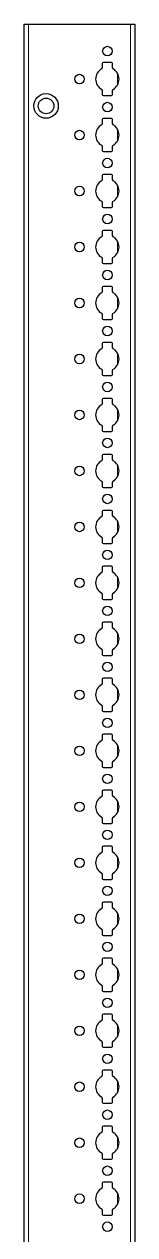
# Model space of a CAD drawing. Header units: millimetres. Extents: x -199 to 2589, y -2047 to 1507.
# Drawn here: x 2190 to 2239, y -293 to 247 of the extents above; entities that cross this region are included whole.
import ezdxf

# ---------------------------------------------------------------- set-up
doc = ezdxf.new("R2010")
doc.units = ezdxf.units.MM

msp = doc.modelspace()

# ---------------------------------------------------------------- linework, layer by layer
at = {"color": 7, "linetype": 'Continuous', "lineweight": 25}
for p, q in [((2189.65, -851.79), (2189.65, 247.21)), ((2189.65, 247.21), (2191.65, 247.21)), ((2191.65, 247.21), (2237.35, 247.21)), ((2237.35, 247.21), (2239.35, 247.21)), ((2239.35, 247.21), (2239.35, -851.79)), ((2224.7, 229.61), (2224.7, 227.73)), ((2228.8, 230.11), (2225.2, 230.11)), ((2229.3, 227.73), (2229.3, 229.61)), ((2224.7, 217.68), (2224.7, 215.81)), ((2229.3, 215.81), (2229.3, 217.68)), ((2225.2, 215.31), (2228.8, 215.31)), ((2224.7, 204.61), (2224.7, 202.73)), ((2228.8, 205.11), (2225.2, 205.11)), ((2229.3, 202.73), (2229.3, 204.61)), ((2224.7, 192.68), (2224.7, 190.81)), ((2225.2, 190.31), (2228.8, 190.31)), ((2229.3, 190.81), (2229.3, 192.68)), ((2224.7, 179.61), (2224.7, 177.73)), ((2228.8, 180.11), (2225.2, 180.11)), ((2229.3, 177.73), (2229.3, 179.61)), ((2224.7, 167.68), (2224.7, 165.81)), ((2229.3, 165.81), (2229.3, 167.68)), ((2225.2, 165.31), (2228.8, 165.31)), ((2224.7, 154.61), (2224.7, 152.73)), ((2228.8, 155.11), (2225.2, 155.11)), ((2229.3, 152.73), (2229.3, 154.61)), ((2224.7, 142.68), (2224.7, 140.81)), ((2229.3, 140.81), (2229.3, 142.68)), ((2225.2, 140.31), (2228.8, 140.31)), ((2228.8, 130.11), (2225.2, 130.11)), ((2224.7, 129.61), (2224.7, 127.73)), ((2229.3, 127.73), (2229.3, 129.61)), ((2224.7, 117.68), (2224.7, 115.81)), ((2225.2, 115.31), (2228.8, 115.31)), ((2229.3, 115.81), (2229.3, 117.68)), ((2224.7, 104.61), (2224.7, 102.73)), ((2228.8, 105.11), (2225.2, 105.11)), ((2229.3, 102.73), (2229.3, 104.61)), ((2224.7, 92.68), (2224.7, 90.81)), ((2229.3, 90.81), (2229.3, 92.68)), ((2225.2, 90.31), (2228.8, 90.31)), ((2224.7, 79.61), (2224.7, 77.73)), ((2228.8, 80.11), (2225.2, 80.11)), ((2229.3, 77.73), (2229.3, 79.61)), ((2224.7, 67.68), (2224.7, 65.81)), ((2225.2, 65.31), (2228.8, 65.31)), ((2229.3, 65.81), (2229.3, 67.68)), ((2224.7, 54.61), (2224.7, 52.73)), ((2228.8, 55.11), (2225.2, 55.11)), ((2229.3, 52.73), (2229.3, 54.61)), ((2224.7, 42.68), (2224.7, 40.81)), ((2225.2, 40.31), (2228.8, 40.31)), ((2229.3, 40.81), (2229.3, 42.68)), ((2224.7, 29.61), (2224.7, 27.73)), ((2228.8, 30.11), (2225.2, 30.11)), ((2229.3, 27.73), (2229.3, 29.61)), ((2224.7, 17.68), (2224.7, 15.81)), ((2229.3, 15.81), (2229.3, 17.68)), ((2225.2, 15.31), (2228.8, 15.31)), ((2224.7, 4.61), (2224.7, 2.73)), ((2228.8, 5.11), (2225.2, 5.11)), ((2229.3, 2.73), (2229.3, 4.61)), ((2224.7, -7.32), (2224.7, -9.19)), ((2225.2, -9.69), (2228.8, -9.69)), ((2229.3, -9.19), (2229.3, -7.32)), ((2224.7, -20.39), (2224.7, -22.27)), ((2228.8, -19.89), (2225.2, -19.89)), ((2229.3, -22.27), (2229.3, -20.39)), ((2224.7, -32.32), (2224.7, -34.19)), ((2229.3, -34.19), (2229.3, -32.32)), ((2225.2, -34.69), (2228.8, -34.69)), ((2224.7, -45.39), (2224.7, -47.27)), ((2228.8, -44.89), (2225.2, -44.89)), ((2229.3, -47.27), (2229.3, -45.39)), ((2224.7, -57.32), (2224.7, -59.19)), ((2229.3, -59.19), (2229.3, -57.32)), ((2225.2, -59.69), (2228.8, -59.69)), ((2228.8, -69.89), (2225.2, -69.89)), ((2224.7, -70.39), (2224.7, -72.27)), ((2229.3, -72.27), (2229.3, -70.39)), ((2224.7, -82.32), (2224.7, -84.19)), ((2225.2, -84.69), (2228.8, -84.69)), ((2229.3, -84.19), (2229.3, -82.32)), ((2224.7, -95.39), (2224.7, -97.27)), ((2228.8, -94.89), (2225.2, -94.89)), ((2229.3, -97.27), (2229.3, -95.39)), ((2224.7, -107.32), (2224.7, -109.19)), ((2229.3, -109.19), (2229.3, -107.32)), ((2225.2, -109.69), (2228.8, -109.69)), ((2224.7, -120.39), (2224.7, -122.27)), ((2228.8, -119.89), (2225.2, -119.89)), ((2229.3, -122.27), (2229.3, -120.39)), ((2224.7, -132.32), (2224.7, -134.19)), ((2225.2, -134.69), (2228.8, -134.69)), ((2229.3, -134.19), (2229.3, -132.32)), ((2224.7, -145.39), (2224.7, -147.27)), ((2228.8, -144.89), (2225.2, -144.89)), ((2229.3, -147.27), (2229.3, -145.39)), ((2224.7, -157.32), (2224.7, -159.19)), ((2225.2, -159.69), (2228.8, -159.69)), ((2229.3, -159.19), (2229.3, -157.32)), ((2224.7, -170.39), (2224.7, -172.27)), ((2228.8, -169.89), (2225.2, -169.89)), ((2229.3, -172.27), (2229.3, -170.39)), ((2224.7, -182.32), (2224.7, -184.19)), ((2229.3, -184.19), (2229.3, -182.32)), ((2225.2, -184.69), (2228.8, -184.69)), ((2224.7, -195.39), (2224.7, -197.27)), ((2228.8, -194.89), (2225.2, -194.89)), ((2229.3, -197.27), (2229.3, -195.39)), ((2224.7, -207.32), (2224.7, -209.19)), ((2225.2, -209.69), (2228.8, -209.69)), ((2229.3, -209.19), (2229.3, -207.32)), ((2224.7, -220.39), (2224.7, -222.27)), ((2228.8, -219.89), (2225.2, -219.89)), ((2229.3, -222.27), (2229.3, -220.39)), ((2224.7, -232.32), (2224.7, -234.19)), ((2229.3, -234.19), (2229.3, -232.32)), ((2225.2, -234.69), (2228.8, -234.69)), ((2224.7, -245.39), (2224.7, -247.27)), ((2228.8, -244.89), (2225.2, -244.89)), ((2229.3, -247.27), (2229.3, -245.39)), ((2224.7, -257.32), (2224.7, -259.19)), ((2229.3, -259.19), (2229.3, -257.32)), ((2225.2, -259.69), (2228.8, -259.69)), ((2228.8, -269.89), (2225.2, -269.89)), ((2224.7, -270.39), (2224.7, -272.27)), ((2229.3, -272.27), (2229.3, -270.39)), ((2224.7, -282.32), (2224.7, -284.19)), ((2225.2, -284.69), (2228.8, -284.69)), ((2229.3, -284.19), (2229.3, -282.32))]:
    msp.add_line(p, q, dxfattribs=at)
at = {"color": 8, "linetype": 'Continuous', "lineweight": 18}
for p, q in [((2191.65, 247.21), (2191.65, -851.79)), ((2237.35, -851.79), (2237.35, 247.21)), ((2231.5, 220), (2231.5, 225.41)), ((2231.5, 195), (2231.5, 200.41)), ((2231.5, 170), (2231.5, 175.41)), ((2231.5, 145), (2231.5, 150.41)), ((2231.5, 120), (2231.5, 125.41)), ((2231.5, 95), (2231.5, 100.41)), ((2231.5, 70), (2231.5, 75.41)), ((2231.5, 45), (2231.5, 50.41)), ((2231.5, 20), (2231.5, 25.41)), ((2231.5, -5), (2231.5, 0.41)), ((2231.5, -30), (2231.5, -24.59)), ((2231.5, -55), (2231.5, -49.59)), ((2231.5, -80), (2231.5, -74.59)), ((2231.5, -105), (2231.5, -99.59)), ((2231.5, -130), (2231.5, -124.59)), ((2231.5, -155), (2231.5, -149.59)), ((2231.5, -180), (2231.5, -174.59)), ((2231.5, -205), (2231.5, -199.59)), ((2231.5, -230), (2231.5, -224.59)), ((2231.5, -255), (2231.5, -249.59)), ((2231.5, -280), (2231.5, -274.59))]:
    msp.add_line(p, q, dxfattribs=at)
at = {"color": 7, "linetype": 'Continuous', "lineweight": 25}
for centre, radius in [((2227, 235.21), 2.12), ((2214.5, 222.71), 2.12), ((2199.5, 210.71), 5.5), ((2199.5, 210.71), 3.5), ((2227, 210.21), 2.12), ((2214.5, 197.71), 2.12), ((2227, 185.21), 2.12), ((2214.5, 172.71), 2.12), ((2227, 160.21), 2.12), ((2214.5, 147.71), 2.12), ((2227, 135.21), 2.12), ((2214.5, 122.71), 2.12), ((2227, 110.21), 2.12), ((2214.5, 97.71), 2.12), ((2227, 85.21), 2.12), ((2214.5, 72.71), 2.12), ((2227, 60.21), 2.12), ((2214.5, 47.71), 2.12), ((2227, 35.21), 2.12), ((2214.5, 22.71), 2.12), ((2227, 10.21), 2.12), ((2214.5, -2.29), 2.12), ((2227, -14.79), 2.12), ((2214.5, -27.29), 2.12), ((2227, -39.79), 2.12), ((2214.5, -52.29), 2.12), ((2227, -64.79), 2.12), ((2214.5, -77.29), 2.12), ((2227, -89.79), 2.12), ((2214.5, -102.29), 2.12), ((2227, -114.79), 2.12), ((2214.5, -127.29), 2.12), ((2227, -139.79), 2.12), ((2214.5, -152.29), 2.12), ((2227, -164.79), 2.12), ((2214.5, -177.29), 2.12), ((2227, -189.79), 2.12), ((2214.5, -202.29), 2.12), ((2227, -214.79), 2.12), ((2214.5, -227.29), 2.12), ((2227, -239.79), 2.12), ((2214.5, -252.29), 2.12), ((2227, -264.79), 2.12), ((2214.5, -277.29), 2.12), ((2227, -289.79), 2.12)]:
    msp.add_circle(centre, radius, dxfattribs=at)
for centre, radius, start, end in [((2227, 222.71), 5.25, 119.1407, 240.8593), ((2224.2, 227.73), 0.5, 299.1407, 0), ((2225.2, 229.61), 0.5, 90, 180), ((2228.8, 229.61), 0.5, 0, 90), ((2229.8, 227.73), 0.5, 180, 240.8593), ((2227, 222.71), 5.25, 299.1407, 60.8593), ((2224.2, 217.68), 0.5, 0, 60.8593), ((2229.8, 217.68), 0.5, 119.1407, 180), ((2225.2, 215.81), 0.5, 180, 270), ((2228.8, 215.81), 0.5, 270, 0), ((2227, 197.71), 5.25, 119.1407, 240.8593), ((2224.2, 202.73), 0.5, 299.1407, 0), ((2225.2, 204.61), 0.5, 90, 180), ((2228.8, 204.61), 0.5, 0, 90), ((2229.8, 202.73), 0.5, 180, 240.8593), ((2227, 197.71), 5.25, 299.1407, 60.8593), ((2224.2, 192.68), 0.5, 0, 60.8593), ((2225.2, 190.81), 0.5, 180, 270), ((2228.8, 190.81), 0.5, 270, 0), ((2229.8, 192.68), 0.5, 119.1407, 180), ((2225.2, 179.61), 0.5, 90, 180), ((2228.8, 179.61), 0.5, 360, 90), ((2227, 172.71), 5.25, 119.1407, 240.8593), ((2224.2, 177.73), 0.5, 299.1407, 0), ((2229.8, 177.73), 0.5, 180, 240.8593), ((2227, 172.71), 5.25, 299.1407, 60.8593), ((2224.2, 167.68), 0.5, 0, 60.8593), ((2229.8, 167.68), 0.5, 119.1407, 180), ((2225.2, 165.81), 0.5, 180, 270), ((2228.8, 165.81), 0.5, 270, 0), ((2227, 147.71), 5.25, 119.1407, 240.8593), ((2224.2, 152.73), 0.5, 299.1407, 0), ((2225.2, 154.61), 0.5, 90, 180), ((2228.8, 154.61), 0.5, 360, 90), ((2229.8, 152.73), 0.5, 180, 240.8593), ((2227, 147.71), 5.25, 299.1407, 60.8593), ((2224.2, 142.68), 0.5, 0, 60.8593), ((2225.2, 140.81), 0.5, 180, 270), ((2228.8, 140.81), 0.5, 270, 0), ((2229.8, 142.68), 0.5, 119.1407, 180), ((2225.2, 129.61), 0.5, 90, 180), ((2228.8, 129.61), 0.5, 0, 90), ((2227, 122.71), 5.25, 119.1407, 240.8593), ((2224.2, 127.73), 0.5, 299.1407, 0), ((2229.8, 127.73), 0.5, 180, 240.8593), ((2227, 122.71), 5.25, 299.1407, 60.8593), ((2224.2, 117.68), 0.5, 0, 60.8593), ((2225.2, 115.81), 0.5, 180, 270), ((2228.8, 115.81), 0.5, 270, 0), ((2229.8, 117.68), 0.5, 119.1407, 180), ((2224.2, 102.73), 0.5, 299.1407, 0), ((2225.2, 104.61), 0.5, 90, 180), ((2228.8, 104.61), 0.5, 0, 90), ((2229.8, 102.73), 0.5, 180, 240.8593), ((2227, 97.71), 5.25, 119.1407, 240.8593), ((2227, 97.71), 5.25, 299.1407, 60.8593), ((2224.2, 92.68), 0.5, 0, 60.8593), ((2229.8, 92.68), 0.5, 119.1407, 180), ((2225.2, 90.81), 0.5, 180, 270), ((2228.8, 90.81), 0.5, 270, 0), ((2227, 72.71), 5.25, 119.1407, 240.8593), ((2224.2, 77.73), 0.5, 299.1407, 0), ((2225.2, 79.61), 0.5, 90, 180), ((2228.8, 79.61), 0.5, 0, 90), ((2229.8, 77.73), 0.5, 180, 240.8593), ((2227, 72.71), 5.25, 299.1407, 60.8593), ((2224.2, 67.68), 0.5, 0, 60.8593), ((2225.2, 65.81), 0.5, 180, 270), ((2228.8, 65.81), 0.5, 270, 0), ((2229.8, 67.68), 0.5, 119.1407, 180), ((2225.2, 54.61), 0.5, 90, 180), ((2228.8, 54.61), 0.5, 0, 90), ((2227, 47.71), 5.25, 119.1407, 240.8593), ((2224.2, 52.73), 0.5, 299.1407, 0), ((2229.8, 52.73), 0.5, 180, 240.8593), ((2227, 47.71), 5.25, 299.1407, 60.8593), ((2224.2, 42.68), 0.5, 0, 60.8593), ((2225.2, 40.81), 0.5, 180, 270), ((2228.8, 40.81), 0.5, 270, 0), ((2229.8, 42.68), 0.5, 119.1407, 180), ((2227, 22.71), 5.25, 119.1407, 240.8593), ((2224.2, 27.73), 0.5, 299.1407, 0), ((2225.2, 29.61), 0.5, 90, 180), ((2228.8, 29.61), 0.5, 0, 90), ((2229.8, 27.73), 0.5, 180, 240.8593), ((2227, 22.71), 5.25, 299.1407, 60.8593), ((2224.2, 17.68), 0.5, 0, 60.8593), ((2229.8, 17.68), 0.5, 119.1407, 180), ((2225.2, 15.81), 0.5, 180, 270), ((2228.8, 15.81), 0.5, 270, 0), ((2227, -2.29), 5.25, 119.1407, 240.8593), ((2224.2, 2.73), 0.5, 299.1407, 0), ((2225.2, 4.61), 0.5, 90, 180), ((2228.8, 4.61), 0.5, 0, 90), ((2229.8, 2.73), 0.5, 180, 240.8593), ((2227, -2.29), 5.25, 299.1407, 60.8593), ((2224.2, -7.32), 0.5, 0, 60.8593), ((2225.2, -9.19), 0.5, 180, 270), ((2228.8, -9.19), 0.5, 270, 0), ((2229.8, -7.32), 0.5, 119.1407, 180), ((2225.2, -20.39), 0.5, 90, 180), ((2228.8, -20.39), 0.5, 0, 90), ((2227, -27.29), 5.25, 119.1407, 240.8593), ((2224.2, -22.27), 0.5, 299.1407, 0), ((2229.8, -22.27), 0.5, 180, 240.8593), ((2227, -27.29), 5.25, 299.1407, 60.8593), ((2224.2, -32.32), 0.5, 0, 60.8593), ((2229.8, -32.32), 0.5, 119.1407, 180), ((2225.2, -34.19), 0.5, 180, 270), ((2228.8, -34.19), 0.5, 270, 0), ((2227, -52.29), 5.25, 119.1407, 240.8593), ((2224.2, -47.27), 0.5, 299.1407, 0), ((2225.2, -45.39), 0.5, 90, 180), ((2228.8, -45.39), 0.5, 0, 90), ((2229.8, -47.27), 0.5, 180, 240.8593), ((2227, -52.29), 5.25, 299.1407, 60.8593), ((2224.2, -57.32), 0.5, 0, 60.8593), ((2225.2, -59.19), 0.5, 180, 270), ((2228.8, -59.19), 0.5, 270, 0), ((2229.8, -57.32), 0.5, 119.1407, 180), ((2225.2, -70.39), 0.5, 90, 180), ((2228.8, -70.39), 0.5, 0, 90), ((2227, -77.29), 5.25, 119.1407, 240.8593), ((2224.2, -72.27), 0.5, 299.1407, 0), ((2229.8, -72.27), 0.5, 180, 240.8593), ((2227, -77.29), 5.25, 299.1407, 60.8593), ((2224.2, -82.32), 0.5, 0, 60.8593), ((2225.2, -84.19), 0.5, 180, 270), ((2228.8, -84.19), 0.5, 270, 0), ((2229.8, -82.32), 0.5, 119.1407, 180), ((2224.2, -97.27), 0.5, 299.1407, 0), ((2225.2, -95.39), 0.5, 90, 180), ((2228.8, -95.39), 0.5, 0, 90), ((2229.8, -97.27), 0.5, 180, 240.8593), ((2227, -102.29), 5.25, 119.1407, 240.8593), ((2227, -102.29), 5.25, 299.1407, 60.8593), ((2224.2, -107.32), 0.5, 0, 60.8593), ((2229.8, -107.32), 0.5, 119.1407, 180), ((2225.2, -109.19), 0.5, 180, 270), ((2228.8, -109.19), 0.5, 270, 0), ((2227, -127.29), 5.25, 119.1407, 240.8593), ((2224.2, -122.27), 0.5, 299.1407, 0), ((2225.2, -120.39), 0.5, 90, 180), ((2228.8, -120.39), 0.5, 0, 90), ((2229.8, -122.27), 0.5, 180, 240.8593), ((2227, -127.29), 5.25, 299.1407, 60.8593), ((2224.2, -132.32), 0.5, 0, 60.8593), ((2225.2, -134.19), 0.5, 180, 270), ((2228.8, -134.19), 0.5, 270, 0), ((2229.8, -132.32), 0.5, 119.1407, 180), ((2225.2, -145.39), 0.5, 90, 180), ((2228.8, -145.39), 0.5, 0, 90), ((2227, -152.29), 5.25, 119.1407, 240.8593), ((2224.2, -147.27), 0.5, 299.1407, 0), ((2229.8, -147.27), 0.5, 180, 240.8593), ((2227, -152.29), 5.25, 299.1407, 60.8593), ((2224.2, -157.32), 0.5, 0, 60.8593), ((2225.2, -159.19), 0.5, 180, 270), ((2228.8, -159.19), 0.5, 270, 0), ((2229.8, -157.32), 0.5, 119.1407, 180), ((2227, -177.29), 5.25, 119.1407, 240.8593), ((2224.2, -172.27), 0.5, 299.1407, 0), ((2225.2, -170.39), 0.5, 90, 180), ((2228.8, -170.39), 0.5, 0, 90), ((2229.8, -172.27), 0.5, 180, 240.8593), ((2227, -177.29), 5.25, 299.1407, 60.8593), ((2224.2, -182.32), 0.5, 0, 60.8593), ((2229.8, -182.32), 0.5, 119.1407, 180), ((2225.2, -184.19), 0.5, 180, 270), ((2228.8, -184.19), 0.5, 270, 0), ((2227, -202.29), 5.25, 119.1407, 240.8593), ((2224.2, -197.27), 0.5, 299.1407, 0), ((2225.2, -195.39), 0.5, 90, 180), ((2228.8, -195.39), 0.5, 0, 90), ((2229.8, -197.27), 0.5, 180, 240.8593), ((2227, -202.29), 5.25, 299.1407, 60.8593), ((2224.2, -207.32), 0.5, 0, 60.8593), ((2225.2, -209.19), 0.5, 180, 270), ((2228.8, -209.19), 0.5, 270, 0), ((2229.8, -207.32), 0.5, 119.1407, 180), ((2225.2, -220.39), 0.5, 90, 180), ((2228.8, -220.39), 0.5, 0, 90), ((2227, -227.29), 5.25, 119.1407, 240.8593), ((2224.2, -222.27), 0.5, 299.1407, 0), ((2229.8, -222.27), 0.5, 180, 240.8593), ((2227, -227.29), 5.25, 299.1407, 60.8593), ((2224.2, -232.32), 0.5, 0, 60.8593), ((2229.8, -232.32), 0.5, 119.1407, 180), ((2225.2, -234.19), 0.5, 180, 270), ((2228.8, -234.19), 0.5, 270, 0), ((2227, -252.29), 5.25, 119.1407, 240.8593), ((2224.2, -247.27), 0.5, 299.1407, 0), ((2225.2, -245.39), 0.5, 90, 180), ((2228.8, -245.39), 0.5, 0, 90), ((2229.8, -247.27), 0.5, 180, 240.8593), ((2227, -252.29), 5.25, 299.1407, 60.8593), ((2224.2, -257.32), 0.5, 0, 60.8593), ((2225.2, -259.19), 0.5, 180, 270), ((2228.8, -259.19), 0.5, 270, 0), ((2229.8, -257.32), 0.5, 119.1407, 180), ((2225.2, -270.39), 0.5, 90, 180), ((2228.8, -270.39), 0.5, 0, 90), ((2227, -277.29), 5.25, 119.1407, 240.8593), ((2224.2, -272.27), 0.5, 299.1407, 0), ((2229.8, -272.27), 0.5, 180, 240.8593), ((2227, -277.29), 5.25, 299.1407, 60.8593), ((2224.2, -282.32), 0.5, 0, 60.8593), ((2225.2, -284.19), 0.5, 180, 270), ((2228.8, -284.19), 0.5, 270, 0), ((2229.8, -282.32), 0.5, 119.1407, 180)]:
    msp.add_arc(centre, radius, start, end, dxfattribs=at)

doc.saveas('drawing.dxf')
